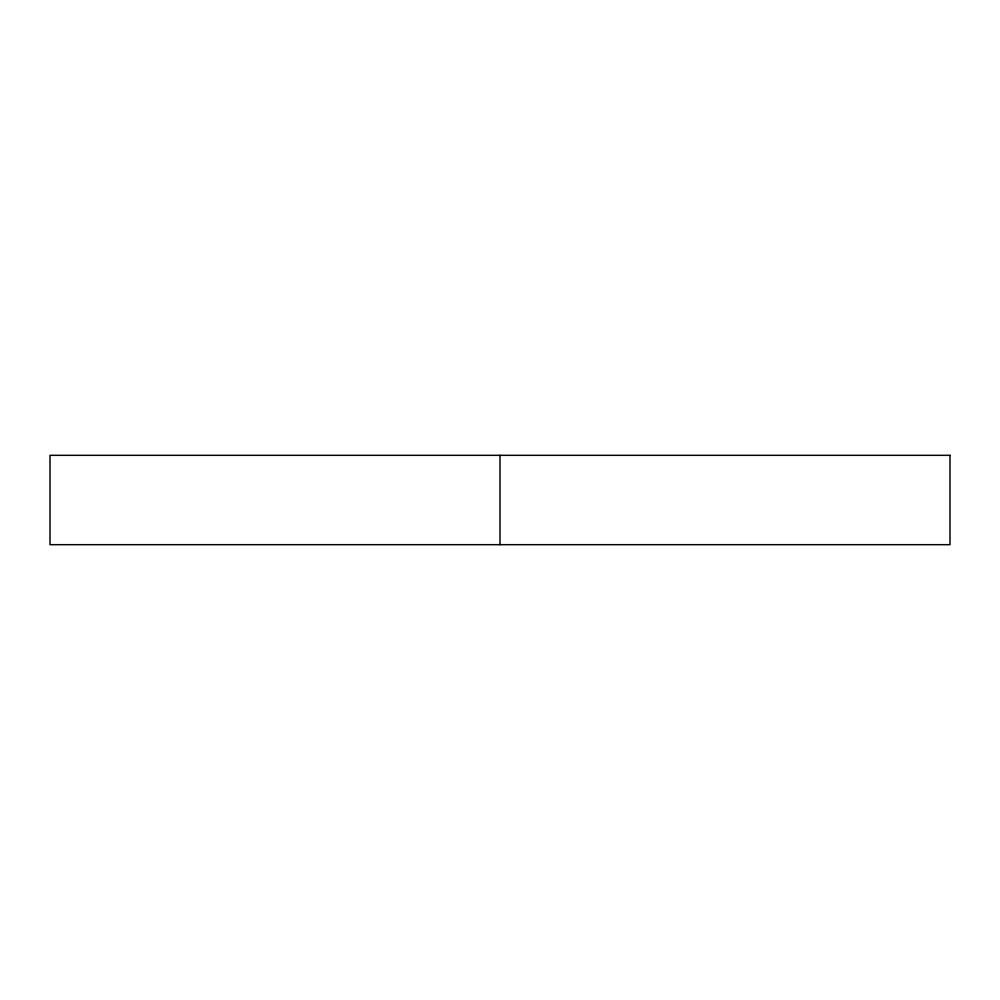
<?xml version="1.0" encoding="UTF-8"?>
<svg xmlns="http://www.w3.org/2000/svg" width="1000" height="1000" viewBox="0 0 1000 1000"><rect width="100%" height="100%" fill="white"/><g stroke="black" fill="none" stroke-linecap="round" stroke-linejoin="round"><path stroke-width="1.5" d="M500 455.325L500 544.675M950 455.325L50 455.325L50 544.675L950 544.675L950 455.325"/></g></svg>
